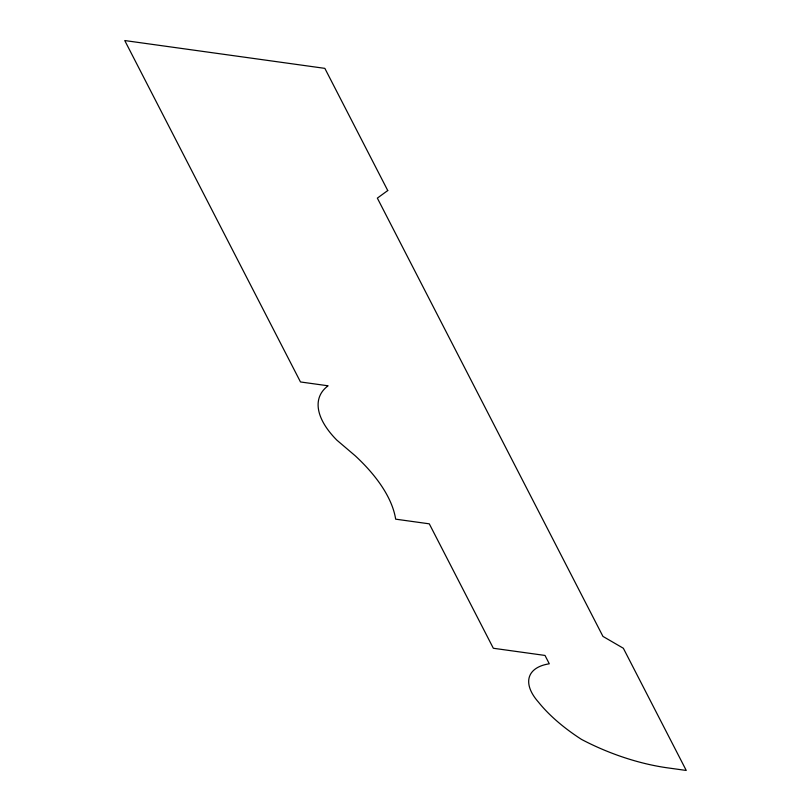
<?xml version="1.0" encoding="UTF-8"?>
<svg xmlns="http://www.w3.org/2000/svg" width="811" height="811" viewBox="0 0 811 811"><rect width="100%" height="100%" fill="white"/><g stroke="black" fill="none" stroke-linecap="round" stroke-linejoin="round"><path stroke-width="1.22" d="M387.749 190.544L377.348 198.127L602.948 636.402L623.355 648.263L686.248 770.45L666.693 767.733A133.501 62.68 22.5 0 1 581.528 739.419A134.869 63.319 22.5 0 1 538.433 702.093A64.586 30.321 22.5 0 1 549.29 663.793L545.002 655.44L493.341 648.263L429.293 523.835L395.656 519.162A180.022 84.516 22.5 0 0 355.218 455.782L336.849 440.14A97.776 45.903 22.5 0 1 328.12 385.803L300.486 381.961L124.752 40.55L324.856 68.367L387.749 190.544"/></g></svg>
